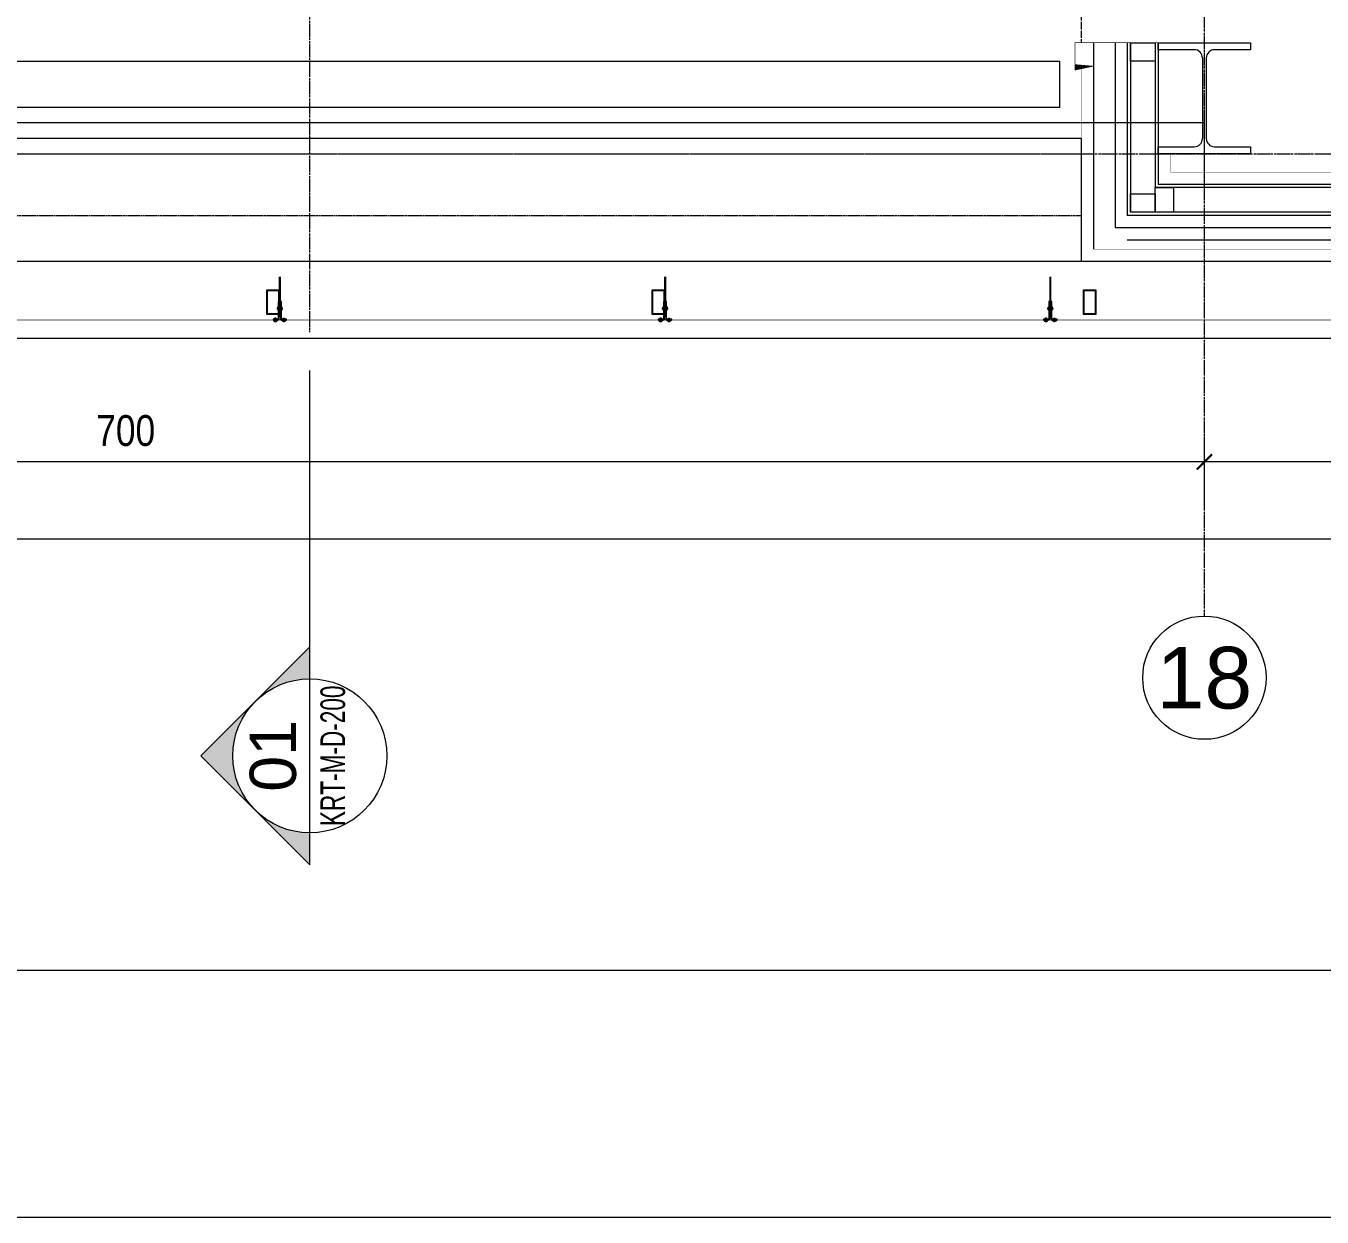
# Model space of a CAD drawing. Extents: x -1439 to 23780, y -1362 to 4476.
# Drawn here: x 21475.1 to 21895.7, y 0 to 386.5 of the extents above; entities that cross this region are included whole.
import ezdxf
from ezdxf.enums import TextEntityAlignment as Align
from ezdxf.xclip import XClip

# ---------------------------------------------------------------- set-up
doc = ezdxf.new("R2010")
doc.units = 0
doc.header["$MEASUREMENT"] = 0
doc.header["$XCLIPFRAME"] = 0
for name, pattern in [('Audi$0$DASHDOT2', [0.5, 0.25, -0.125, 0, -0.125]), ('Audi$0$DOT2', [0.125, 0, -0.125]), ('Audi$0$HIDDEN', [0.375, 0.25, -0.125])]:
    doc.linetypes.add(name, pattern=pattern)
doc.layers.get('0').update_dxf_attribs({"color": 9, "lineweight": 9})
doc.layers.get('Defpoints').update_dxf_attribs({"color": 9, "lineweight": 9})
for name, color, linetype, lineweight in [('Audi$0$06B', 8, 'Continuous', 9), ('Audi$0$06C', 8, 'Continuous', 9), ('Audi$0$06D', 8, 'Continuous', 9), ('Audi$0$10', 8, 'Continuous', 9), ('Audi$0$11', 8, 'Continuous', 9), ('Audi$0$20', 8, 'Audi$0$DOT2', 9), ('Audi$0$21', 8, 'Continuous', 9), ('Audi$0$24', 8, 'Audi$0$DASHDOT2', 9), ('Audi$0$25', 8, 'Continuous', 9), ('Audi$0$33', 8, 'Audi$0$BATTING', 9), ('Audi$0$35', 8, 'Continuous', 9)]:
    doc.layers.add(name, color=color, linetype=linetype, lineweight=lineweight)
doc.layers.add('Audi$0$40A', color=8, linetype='Continuous', lineweight=9, plot=False)
doc.styles.add('Audi$0$Arial', font='arial.ttf', dxfattribs={"height": 2.5})
doc.styles.add('Audi$0$MuuM_TEXT-STANDART', font='ARIALN.TTF')
doc.linetypes.add('Audi$0$BATTING', pattern='A,0.0001,-0.1,[134,ltypeshp.shx,S=0.1,R=0,X=-0.1,Y=0],-0.2,[134,ltypeshp.shx,S=0.1,R=180,X=0.1,Y=0],-0.1', length=0.4001000000000002)
doc.dimstyles.new('Audi$0$MuuM_DIM50', dxfattribs={"dimscale": 5, "dimtxt": 2, "dimasz": 1, "dimexe": 1, "dimexo": 1, "dimgap": 1, "dimtad": 1, "dimdec": 1, "dimrnd": 0.5, "dimdsep": 46, "dimtxsty": 'Audi$0$MuuM_TEXT-STANDART', "dimblk": 'Audi$0$_ArchTick', "dimcen": 0, "dimdle": 0.15, "dimclrd": 256, "dimclre": 256, "dimclrt": 256, "dimadec": 0, "dimazin": 0, "dimtfac": 5, "dimtdec": 1, "dimtix": 1, "dimtmove": 2, "dimatfit": 3, "dimldrblk": 'Audi$0$_Dot', "dimfxl": 3, "dimfxlon": 1, "dimtolj": 1, "dimlwd": -1, "dimlwe": -1, "dimarcsym": 0})

# ---------------------------------------------------------------- blocks, each defined once
blk = doc.blocks.new('Audi$0$0_aks')
at = {"linetype": 'Continuous'}
blk.add_circle((0, 0), 2, dxfattribs=at)
at = {"style": 'Audi$0$Arial'}
blk.add_attdef('AKS', text='', height=2, dxfattribs=at).set_placement((0, 0), align=Align.MIDDLE_CENTER)
blk = doc.blocks.new('Audi$0$_ArchTick')
at = {"color": 0, "linetype": 'ByBlock', "const_width": 0.15}
blk.add_lwpolyline([(-0.5, -0.5), (0.5, 0.5)], dxfattribs=at)
blk = doc.blocks.new('*D496')
at = {"layer": 'Audi$0$25', "transparency": 16777216}
for p, q in [((-3500, -2579.999999999998), (-3500, -2559.999999999998)), ((6e-16, -2579.999999999998), (1.8e-15, -2559.999999999998)), ((-3500.75, -2564.999999999998), (0.7500000000000016, -2564.999999999998))]:
    blk.add_line(p, q, dxfattribs=at)
at = {"layer": 'Defpoints', "color": 0, "transparency": 16777216}
for p in [(1.5e-15, -2564.999999999998), (-3500, -2589.999999999998), (0, -2589.999999999998)]:
    blk.add_point(p, dxfattribs=at)
at = {"layer": 'Audi$0$25', "transparency": 16777216, "xscale": 5, "yscale": 5, "zscale": 5, "rotation": 180}
blk.add_blockref('Audi$0$_ArchTick', (-3500, -2564.999999999998), dxfattribs=at)
at = {"layer": 'Audi$0$25', "transparency": 16777216, "xscale": 5, "yscale": 5, "zscale": 5}
blk.add_blockref('Audi$0$_ArchTick', (1.5e-15, -2564.999999999998), dxfattribs=at)
at = {"layer": 'Audi$0$25', "transparency": 16777216, "insert": (-1750, -2554.894270122781), "char_height": 10, "attachment_point": 5, "style": 'Audi$0$MuuM_TEXT-STANDART'}
blk.add_mtext('\\A1;3500', dxfattribs=at)
blk = doc.blocks.new('Audi$0$_Dot')
at = {"color": 0, "linetype": 'ByBlock', "lineweight": -2}
blk.add_line((-0.5, 0), (-1, 0), dxfattribs=at)
at = {"color": 0, "linetype": 'ByBlock', "const_width": 0.5}
blk.add_lwpolyline([(-0.25, 0, 1), (0.25, 0, 1)], format="xyb", close=True, dxfattribs=at)
blk = doc.blocks.new('*D497')
at = {"layer": 'Audi$0$25', "transparency": 16777216}
for p, q in [((-700, -2554.999999999997), (-700, -2534.999999999997)), ((2.1e-15, -2554.999999999997), (3.4e-15, -2534.999999999997)), ((0.7500000000000031, -2539.999999999997), (-700.75, -2539.999999999997))]:
    blk.add_line(p, q, dxfattribs=at)
at = {"layer": 'Defpoints', "color": 0, "transparency": 16777216}
for p in [(-700, -2539.999999999997), (-700, -2589.999999999998), (0, -2589.999999999998)]:
    blk.add_point(p, dxfattribs=at)
at = {"layer": 'Audi$0$25', "transparency": 16777216, "xscale": 5, "yscale": 5, "zscale": 5, "rotation": 180}
blk.add_blockref('Audi$0$_ArchTick', (-700, -2539.999999999997), dxfattribs=at)
at = {"layer": 'Audi$0$25', "transparency": 16777216, "xscale": 5, "yscale": 5, "zscale": 5}
blk.add_blockref('Audi$0$_ArchTick', (3.1e-15, -2539.999999999997), dxfattribs=at)
at = {"layer": 'Audi$0$25', "transparency": 16777216, "insert": (-350, -2529.89427012278), "char_height": 10, "attachment_point": 5, "style": 'Audi$0$MuuM_TEXT-STANDART'}
blk.add_mtext('\\A1;700', dxfattribs=at)
blk = doc.blocks.new('*D498')
at = {"layer": 'Audi$0$25', "transparency": 16777216}
for p, q in [((-1400, -2554.999999999997), (-1400, -2534.999999999997)), ((-700, -2554.999999999997), (-700, -2534.999999999997)), ((-699.2499999999997, -2539.999999999997), (-1400.75, -2539.999999999997))]:
    blk.add_line(p, q, dxfattribs=at)
at = {"layer": 'Defpoints', "color": 0, "transparency": 16777216}
for p in [(-1400, -2539.999999999997), (-1400, -2589.999999999998), (-700, -2589.999999999998)]:
    blk.add_point(p, dxfattribs=at)
at = {"layer": 'Audi$0$25', "transparency": 16777216, "xscale": 5, "yscale": 5, "zscale": 5, "rotation": 180}
blk.add_blockref('Audi$0$_ArchTick', (-1400, -2539.999999999997), dxfattribs=at)
at = {"layer": 'Audi$0$25', "transparency": 16777216, "xscale": 5, "yscale": 5, "zscale": 5}
blk.add_blockref('Audi$0$_ArchTick', (-700, -2539.999999999997), dxfattribs=at)
at = {"layer": 'Audi$0$25', "transparency": 16777216, "insert": (-1050, -2529.89427012278), "char_height": 10, "attachment_point": 5, "style": 'Audi$0$MuuM_TEXT-STANDART'}
blk.add_mtext('\\A1;700', dxfattribs=at)
blk = doc.blocks.new('Audi$0$0_buildingsection')
h = blk.add_hatch(color=256)
h.paths.add_polyline_path([(7.071067811864849, 0), (0, 7.071067811865759), (-7.071067811864849, 0)])
h.paths.add_polyline_path([(5, 0, 1), (-5, 0)], flags=16)
for points in [[(7.071067811864849, 0), (0, 7.071067811865303), (-7.071067811864849, 0), (25, 0)], [(7.071067811864849, 0), (0, 7.071067811865759), (-7.071067811864849, 0), (7.071067811864849, 0)]]:
    blk.add_lwpolyline(points)
blk.add_circle((0, 0), 5)
at = {"style": 'Audi$0$Arial'}
blk.add_attdef('KESITADI', text='', height=3, dxfattribs=at).set_placement((0, 0), align=Align.BOTTOM_CENTER)
blk.add_attdef('PAFTAADI', text='', height=2, dxfattribs=at).set_placement((0, -0.5), align=Align.TOP_CENTER)
blk = doc.blocks.new('Audi$0$p-profil_80x40x2')
for points in [[(-8, 4), (0, 4), (0, 0), (-8, 0)], [(-7.799999999999272, 3.799999999999952), (-0.2000000000007276, 3.799999999999952), (-0.2000000000007276, 0.2000000000000455), (-7.799999999999272, 0.2000000000000455)]]:
    blk.add_lwpolyline(points, close=True)
blk = doc.blocks.new('Audi$0$p- alum kaplama profil')
at = {"lineweight": 13}
blk.add_lwpolyline([(7.116288115706992, 12.59122897736233), (7.116288115706992, 26.49122897737107)], dxfattribs=at)
at = {"lineweight": 5}
blk.add_lwpolyline([(9.44128811570772, 15.15996212519531), (4.791288115709904, 15.15996212519531), (4.791288115709904, 17.15896212519146), (9.44128811570772, 17.15896212519146)], close=True, dxfattribs=at)
for points in [[(4.791288115709904, 15.15996212519531), (9.44128811570772, 17.15896212519146)], [(9.44128811570772, 15.15996212519531), (4.791288115709904, 17.15896212519146)]]:
    blk.add_lwpolyline(points, dxfattribs=at)
at = {"lineweight": 18}
blk.add_lwpolyline([(4.091285636725841, 6.157395140586232), (-1.408714363274157, 6.157395140586232), (-1.408714363274157, 6.457395140589143), (4.091285636725841, 6.457395140589143, 0.4142135623730951), (4.291285636730207, 6.657395140586232), (4.291288115709904, 14.6599621251953, -0.4142135623730951), (4.791288115709904, 15.15996212519531), (10.2912881157099, 15.15996212519531), (10.2912881157099, 14.85996212519239), (4.791288115709904, 14.85996212519239, 0.4142135623730951), (4.591288115705538, 14.6599621251953), (4.591285636725841, 6.657395140586232, -0.4142135623730951)], format="xyb", close=True, dxfattribs=at)
blk.add_lwpolyline([(-2.058714363268336, 5.556395140583844), (-2.058711884288639, -2.342037876038375), (-2.058710400644486, -15.6920548943599), (-1.65871040064303, -15.6920548943599), (-1.658711884287185, -2.342037876038375), (-1.658714363266879, 5.556395140583844), (-1.658593908886359, 5.561301908017413), (-1.658232835935448, 5.566196854617373), (-1.6576320142658, 5.57106818802822), (-1.656792891309121, 5.575904172785158), (-1.655717488584739, 5.580693158573922), (-1.65440839684288, 5.585423608308702), (-1.652868769785525, 5.590084125926294), (-1.651102316517608, 5.594663483823751), (-1.649113292579384, 5.59915064992492), (-1.646906489701905, 5.603534814266823), (-1.64448722426732, 5.607805415003893), (-1.641861324499584, 5.611952163888417), (-1.63903511641456, 5.615965071030584), (-1.63601540860236, 5.619834469003762), (-1.632809475801877, 5.623551036069328), (-1.629425041387548, 5.627105818703057), (-1.62587025875382, 5.630490253117387), (-1.622153691684616, 5.63369618591787), (-1.618284293715078, 5.636715893733706), (-1.614271386569271, 5.639542101815093), (-1.610124637688384, 5.642168001582831), (-1.605854036951313, 5.644587267021049), (-1.601469872609411, 5.646794069898533), (-1.596982706504602, 5.648783093833117), (-1.592403348607149, 5.650549547104673), (-1.58774283099319, 5.652089174158387), (-1.583012381258413, 5.65339826590025), (-1.578223395469649, 5.654473668624632), (-1.57338741071271, 5.655312791581309), (-1.568516077301864, 5.655913613254597), (-1.563621130701903, 5.656274686201866), (-1.558714363268336, 5.65639514058239), (3.941285636731664, 5.65639514058239), (3.941285636731664, 6.056395140591121), (-1.558714363268336, 6.056395140583844), (-1.583248200428895, 6.055792868688513), (-1.60772293343234, 6.053987503923053), (-1.632079600497488, 6.050983395563886), (-1.656259524274899, 6.046787780787781), (-1.680204453218719, 6.041410767180422), (-1.703856701892618, 6.034865308449298), (-1.727159289966039, 6.027167173173437), (-1.750056079449676, 6.01833490683748), (-1.772491909980999, 6.008389787142733), (-1.794412731679584, 5.997355772755327), (-1.815765735364948, 5.985259445586053), (-1.836499479776648, 5.972129946732818), (-1.856564015512956, 5.957998906325883), (-1.875911005349735, 5.942900367268523), (-1.89449384069212, 5.926870703258826), (-1.91226775386076, 5.909948531179907), (-1.929189925943319, 5.892174618011267), (-1.945219589949372, 5.873591782668881), (-1.960318129010373, 5.854244792832105), (-1.974449169417311, 5.834180257092157), (-1.987578668266904, 5.813446512684095), (-1.999674995439818, 5.792093508998732), (-2.010709009827223, 5.770172687296507), (-2.02065412952197, 5.747736856768823), (-2.029486395857929, 5.724840067281548), (-2.037184531133789, 5.701537479208128), (-2.043729989864913, 5.677885230534228), (-2.049107003468634, 5.653940301590409), (-2.05330261824838, 5.629760377813), (-2.056306726603907, 5.605403710751486), (-2.058112091369366, 5.580928977744406)], close=True)
blk.add_lwpolyline([(-1.658711884287185, -2.342037876038375), (-2.058711884288639, -2.342037876038375)])
for points in [[(-2.35871040064012, -10.84205606781324), (-2.358685758965291, -16.39196914934291), (-2.358685758968931, -16.39196914934291, -0.4142135623730951), (-2.508685092965604, -16.54196981534187), (-2.508685092961968, -16.54196981534187), (-4.058711732646768, -16.541976697481), (-4.058710400644487, -16.84197669747664), (-2.508683760959684, -16.84196981534478), (-2.508683760963322, -16.84196981533751, 0.4142135623730951), (-2.058685758969659, -16.39196781734063), (-2.058710400644486, -10.84205473581096)], [(-1.358710400647394, -10.84205606781324), (-1.65871040064303, -10.84205473581096), (-1.658735042317855, -16.39196781734063, 0.4142135623730951), (-1.208737040324194, -16.84196981533751), (-1.208737040327832, -16.84196981534478), (0.3412895993569691, -16.84197669747664), (0.3412909313592536, -16.541976697481), (-1.208735708325547, -16.54196981534187), (-1.208735708321909, -16.54196981534187, -0.4142135623730951), (-1.358735042318583, -16.39196914934291), (-1.358735042322221, -16.39196914934291)]]:
    blk.add_lwpolyline(points, format="xyb", close=True)
for points in [[(0.6712856367275889, 5.65639514058239, -10.00000000000055), (1.911285636725549, 5.65639514058239, -10.00000000000055)], [(0.6712856367275889, 5.65639514058239, -10.00000000000055), (0.6716985999200915, 5.636639372480202, -10.00000000000055), (0.6729367680281939, 5.616918118668761, -10.00000000000055), (0.6749979779169735, 5.597265833157508, -10.00000000000055), (0.677878628540384, 5.57771684945146, -10.00000000000055), (0.6815736872713388, 5.558305320590078, -10.00000000000055), (0.6860766986583258, 5.539065159455276, -10.00000000000055), (0.6913797957176941, 5.520029979559691, -10.00000000000055), (0.6974737136779368, 5.501233036300619, -10.00000000000055), (0.7043478061650604, 5.482707168861452, -10.00000000000055), (0.7119900637999308, 5.464484742833519, -10.00000000000055), (0.7203871351857744, 5.446597593696424, -10.00000000000055), (0.729524350231259, 5.429076971186078, -10.00000000000055), (0.7393857457618651, 5.411953484681362, -10.00000000000055), (0.7499540934450124, 5.395257049754945, -10.00000000000055), (0.7612109298543146, 5.379016835895528, -10.00000000000055), (0.7731365887420907, 5.363261215561577, -10.00000000000055), (0.7857102354000745, 5.348017714595698, -10.00000000000055), (0.7989099030428406, 5.333312964137801, -10.00000000000055), (0.8127125312139469, 5.319172654109933, -10.00000000000055), (0.8270940060365319, 5.305621488330871, -10.00000000000055), (0.842029202366575, 5.292683141355155, -10.00000000000055), (0.8574920276851115, 5.280380217101992, -10.00000000000055), (0.873455467678468, 5.268734209390459, -10.00000000000055), (0.8898916334301246, 5.257765464366457, -10.00000000000055), (0.90677181015144, 5.247493144966938, -10.00000000000055), (0.924066507345742, 5.237935197443222, -10.00000000000055), (0.9417455103293833, 5.229108319987062, -10.00000000000055), (0.9597779330115372, 5.221027933597721, -10.00000000000055), (0.9781322718672528, 5.213708155102721, -10.00000000000055), (0.9967764609582443, 5.20716177252143, -10.00000000000055), (1.015677927983231, 5.201400222691519, -10.00000000000055), (1.034803651139554, 5.196433571325541, -10.00000000000055)], [(0.961285636728462, 5.65639514058239, -10.00000000000055), (0.9657017274194004, 5.656503549527768, -10.00000000000055), (0.9701071793579104, 5.656828515186134, -10.00000000000055), (0.9744913794284003, 5.657369254686272, -10.00000000000055), (0.9788437657089158, 5.658124465348008, -10.00000000000055), (0.9831538529188036, 5.659092327796313, -10.00000000000055), (0.9874112576808328, 5.660270510370535, -10.00000000000055), (0.9916057235323024, 5.66165617471961, -10.00000000000055), (0.9957271456414672, 5.663245982656008, -10.00000000000055), (0.9997655951347041, 5.665036104202953, -10.00000000000055), (1.003711343041685, 5.667022226798508, -10.00000000000055), (1.007554883705779, 5.669199565685627, -10.00000000000055), (1.011286957699667, 5.671562875473683, -10.00000000000055), (1.014898574129802, 5.674106462747657, -10.00000000000055), (1.018381032304205, 5.676824199783366, -10.00000000000055), (1.021725942661758, 5.679709539303074, -10.00000000000055), (1.024925247035753, 5.682755530278883, -10.00000000000055), (1.027971238011559, 5.685954834645599, -10.00000000000055), (1.030856577531267, 5.689299745010428, -10.00000000000055), (1.033574314559699, 5.692782203184833, -10.00000000000055), (1.036117901833677, 5.696393819618606, -10.00000000000055), (1.038481211629004, 5.700125893605218, -10.00000000000055), (1.040658550519764, 5.70396943427295, -10.00000000000055), (1.042644673108042, 5.707915182179931, -10.00000000000055), (1.044434794654989, 5.711953631673168, -10.00000000000055), (1.046024602595025, 5.716075053785971, -10.00000000000055), (1.047410266944098, 5.720269519630161, -10.00000000000055), (1.048588449514679, 5.724526924392192, -10.00000000000055), (1.049556311966624, 5.728837011605719, -10.00000000000055), (1.050311522624724, 5.733189397882597, -10.00000000000055), (1.050852262128501, 5.737573597956724, -10.00000000000055), (1.051177227786864, 5.741979049895235, -10.00000000000055), (1.051285636728607, 5.746395140586173, -10.00000000000055)], [(1.606285636728898, 6.866395140581516, -10.00000000000055), (0.9762856367278798, 6.956395140585298, -10.00000000000055)], [(1.334586901725741, 5.854744508082148, -10.00000000000055), (0.9762856367278798, 5.876395140583553, -10.00000000000055)], [(1.562926084069658, 7.052589362398066, -10.00000000000055), (1.020381943574647, 7.13009566817891, -10.00000000000055)], [(1.034803651139554, 5.196433571325541, -10.00000000000055), (1.040012745183958, 5.195209710616834, -10.00000000000055), (1.045227678500849, 5.194010975332276, -10.00000000000055), (1.05044832990552, 5.192837393324223, -10.00000000000055), (1.055674578075012, 5.191688991877527, -10.00000000000055), (1.060906301555404, 5.190565797680391, -10.00000000000055), (1.066143378769083, 5.189467836817128, -10.00000000000055), (1.071385688014742, 5.188395134811798, -10.00000000000055), (1.076633107467386, 5.187347716599106, -10.00000000000055), (1.081885515178326, 5.186325606517129, -10.00000000000055), (1.087142789093377, 5.185328828321869, -10.00000000000055), (1.092404807038291, 5.184357405165426, -10.00000000000055), (1.097671446729689, 5.183411359625097, -10.00000000000055), (1.102942585782329, 5.182490713696096, -10.00000000000055), (1.108218101690906, 5.181595488769744, -10.00000000000055), (1.113497871866456, 5.180725705640725, -10.00000000000055), (1.1187817736145, 5.179881384528925, -10.00000000000055), (1.124069684138703, 5.179062545064878, -10.00000000000055), (1.129361480559053, 5.178269206253387, -10.00000000000055), (1.134657039893681, 5.177501386553558, -10.00000000000055), (1.139956239091588, 5.176759103791481, -10.00000000000055), (1.145258954996279, 5.176042375233008, -10.00000000000055), (1.150565064382135, 5.175351217518254, -10.00000000000055), (1.155874443943502, 5.174685646719809, -10.00000000000055), (1.161186970294691, 5.174045678306356, -10.00000000000055), (1.166502519977257, 5.173431327135403, -10.00000000000055), (1.171820969470899, 5.172842607504207, -10.00000000000055), (1.177142195175292, 5.172279533069738, -10.00000000000055), (1.182466073431895, 5.171742116943278, -10.00000000000055), (1.187792480520329, 5.171230371595811, -10.00000000000055), (1.193121292669274, 5.170744308923531, -10.00000000000055), (1.198452386034659, 5.170283940225997, -10.00000000000055), (1.203785636728752, 5.169849276191594, -10.00000000000055)], [(1.051285636728607, 6.913093875582489, -10.00000000000055), (1.291285636730207, 7.556395140591121, -10.00000000000055)], [(1.051285636728607, 5.833093875580741, -10.00000000000055), (1.051285636728607, 6.013093875581035, -10.00000000000055)], [(1.051285636728607, 5.746395140586173, -10.00000000000055), (1.051285636728607, 5.833093875580741, -10.00000000000055)], [(1.203785636728752, 5.169849276191594, -10.00000000000055), (1.203785636728752, 5.203895140590248, -10.00000000000055)], [(1.378785636728024, 5.203895140590248, -10.00000000000055), (1.203785636728752, 5.203895140590248, -10.00000000000055)], [(1.291260536728259, 6.157395140586232, -10.00000000000055), (1.291260536728259, 6.257395140584777, -10.00000000000055)], [(1.291285636730207, 4.927395140590306, -10.00000000000055), (1.291285636730207, 7.795395140585242, -10.00000000000055)], [(1.53128563672817, 6.823093875585982, -10.00000000000055), (1.291285636730207, 7.556395140591121, -10.00000000000055)], [(1.378785636728024, 5.169849276191594, -10.00000000000055), (1.378785636728024, 5.203895140590248, -10.00000000000055)], [(1.378785636728024, 5.169849276191594, -10.00000000000055), (1.384118887425755, 5.170283940225997, -10.00000000000055), (1.389449980787502, 5.170744308923531, -10.00000000000055), (1.394778792932811, 5.171230371595811, -10.00000000000055), (1.400105200024879, 5.171742116943278, -10.00000000000055), (1.405429078285123, 5.172279533069738, -10.00000000000055), (1.410750303985878, 5.172842607504207, -10.00000000000055), (1.416068753479519, 5.173431327135403, -10.00000000000055), (1.421384303162083, 5.174045678306356, -10.00000000000055), (1.426696829513273, 5.174685646719809, -10.00000000000055), (1.432006209074643, 5.175351217518254, -10.00000000000055), (1.437312318460499, 5.176042375233008, -10.00000000000055), (1.442615034365189, 5.176759103791481, -10.00000000000055), (1.447914233559456, 5.177501386553558, -10.00000000000055), (1.453209792897721, 5.178269206253387, -10.00000000000055), (1.458501589318073, 5.179062545064878, -10.00000000000055), (1.463789499842278, 5.179881384528925, -10.00000000000055), (1.469073401586683, 5.180725705640725, -10.00000000000055), (1.474353171765869, 5.181595488769744, -10.00000000000055), (1.479628687678084, 5.182490713696096, -10.00000000000055), (1.484899826723449, 5.183411359625097, -10.00000000000055), (1.490166466418485, 5.184357405165426, -10.00000000000055), (1.495428484359763, 5.185328828321869, -10.00000000000055), (1.50068575827845, 5.186325606517129, -10.00000000000055), (1.505938165989389, 5.187347716599106, -10.00000000000055), (1.511185585442034, 5.188395134811798, -10.00000000000055), (1.516427894687694, 5.189467836817128, -10.00000000000055), (1.521664971901373, 5.190565797673116, -10.00000000000055), (1.526896695381764, 5.191688991877527, -10.00000000000055), (1.532122943547619, 5.192837393324223, -10.00000000000055), (1.537343594955926, 5.194010975332276, -10.00000000000055), (1.542558528272819, 5.195209710616834, -10.00000000000055), (1.547767622317223, 5.196433571325541, -10.00000000000055)], [(1.53128563672817, 5.746395140586173, -10.00000000000055), (1.53128563672817, 5.923093875584527, -10.00000000000055)], [(1.53128563672817, 5.746395140586173, -10.00000000000055), (1.53139404566991, 5.741979049895235, -10.00000000000055), (1.531719011328275, 5.737573597956724, -10.00000000000055), (1.532259750832054, 5.733189397882597, -10.00000000000055), (1.53301496149379, 5.728837011605719, -10.00000000000055), (1.533982823942094, 5.724526924392192, -10.00000000000055), (1.535161006512678, 5.720269519630161, -10.00000000000055), (1.536546670861753, 5.716075053785971, -10.00000000000055), (1.538136478801789, 5.711953631673168, -10.00000000000055), (1.539926600348735, 5.707915182172653, -10.00000000000055), (1.541912722937013, 5.70396943427295, -10.00000000000055), (1.544090061827773, 5.700125893605218, -10.00000000000055), (1.546453371619463, 5.69639381961133, -10.00000000000055), (1.54899695889344, 5.692782203177559, -10.00000000000055), (1.551714695925511, 5.689299745010428, -10.00000000000055), (1.554600035445218, 5.685954834645599, -10.00000000000055), (1.557646026421024, 5.682755530278883, -10.00000000000055), (1.560845330791379, 5.679709539303074, -10.00000000000055), (1.564190241152573, 5.676824199783366, -10.00000000000055), (1.567672699323338, 5.674106462747657, -10.00000000000055), (1.57128431575711, 5.671562875473683, -10.00000000000055), (1.575016389750999, 5.669199565685627, -10.00000000000055), (1.578859930411454, 5.667022226798508, -10.00000000000055), (1.582805678318436, 5.665036104202953, -10.00000000000055), (1.58684412781531, 5.663245982656008, -10.00000000000055), (1.590965549924475, 5.66165617471961, -10.00000000000055), (1.595160015775945, 5.660270510370535, -10.00000000000055), (1.599417420537974, 5.659092327796313, -10.00000000000055), (1.603727507744224, 5.658124465348008, -10.00000000000055), (1.608079894028378, 5.657369254686272, -10.00000000000055), (1.612464094098868, 5.656828515186134, -10.00000000000055), (1.616869546041016, 5.656503549527768, -10.00000000000055), (1.621285636728315, 5.65639514058239, -10.00000000000055)], [(1.547767622317223, 5.196433571325541, -10.00000000000055), (1.566893345473545, 5.201400222691519, -10.00000000000055), (1.585794812494896, 5.20716177252143, -10.00000000000055), (1.604439001593163, 5.213708155102721, -10.00000000000055), (1.622793340445241, 5.221027933597721, -10.00000000000055), (1.640825763127393, 5.229108319987062, -10.00000000000055), (1.658504766111034, 5.237935197443222, -10.00000000000055), (1.675799463305338, 5.247493144966938, -10.00000000000055), (1.692679640026653, 5.257765464366457, -10.00000000000055), (1.70911580577831, 5.268734209390459, -10.00000000000055), (1.725079245771667, 5.280380217101992, -10.00000000000055), (1.740542071090203, 5.292683141355155, -10.00000000000055), (1.755477267423882, 5.305621488330871, -10.00000000000055), (1.76985874224283, 5.319172654109933, -10.00000000000055), (1.7836613704103, 5.333312964137801, -10.00000000000055), (1.796861038056704, 5.348017714595698, -10.00000000000055), (1.809434684714688, 5.363261215561577, -10.00000000000055), (1.821360343602464, 5.379016835895528, -10.00000000000055), (1.832617180011764, 5.395257049754945, -10.00000000000055), (1.843185527691274, 5.411953484681362, -10.00000000000055), (1.85304692322552, 5.429076971186078, -10.00000000000055), (1.862184138267366, 5.446597593696424, -10.00000000000055), (1.870581209656845, 5.464484742833519, -10.00000000000055), (1.878223467291718, 5.482707168861452, -10.00000000000055), (1.88509755977884, 5.501233036300619, -10.00000000000055), (1.891191477739084, 5.520029979559691, -10.00000000000055), (1.896494574798452, 5.539065159455276, -10.00000000000055), (1.9009975861818, 5.558305320590078, -10.00000000000055), (1.904692644912754, 5.57771684945146, -10.00000000000055), (1.907573295539805, 5.597265833157508, -10.00000000000055), (1.909634505424945, 5.616918118668761, -10.00000000000055), (1.910872673536687, 5.636639372480202, -10.00000000000055), (1.911285636725549, 5.65639514058239, -10.00000000000055)], [(-2.358710400643758, -12.5170547056623, 0), (-2.396498232599695, -12.53468806490855, 0), (-2.432895800291587, -12.555036840502, 0), (-2.4677083046663, -12.57799212620011, 0), (-2.500749429887944, -12.60343106576329, 0), (-2.531842340507864, -12.63121751050494, 0), (-2.560820627892096, -12.66120274791319, 0), (-2.587529200816788, -12.69322629760427, 0), (-2.611825115534884, -12.72711677016195, 0), (-2.633578340788516, -12.76269278446125, 0), (-2.652672453750708, -12.79976393837569, 0), (-2.669005263105646, -12.83813182781887, 0), (-2.682489355986035, -12.8775911086268, 0), (-2.693052565795369, -12.91793059548945, 0), (-2.70063835843757, -12.95893439229258, 0), (-2.705206134905893, -13.00038304751797, 0), (-2.706731448550272, -13.04205472879403, 0), (-2.705206135924527, -13.08372641011374, 0), (-2.700638360471201, -13.12517506545555, 0), (-2.693052568825805, -13.16617886244057, 0), (-2.682489360006, -13.20651834956516, 0), (-2.669005268089676, -13.24597763070051, 0), (-2.652672459673338, -13.28434552055114, 0), (-2.633578347613365, -13.32141667492396, 0), (-2.611825123229207, -13.35699268975441, 0), (-2.587529209340573, -13.39088316290872, 0), (-2.560820637198048, -13.42290671324736, 0), (-2.531842350548686, -13.45289195136138, 0), (-2.500749440605431, -13.48067839685973, 0), (-2.467708316005881, -13.50611733723781, 0), (-2.432895812195055, -13.52907262378721, 0), (-2.396498244994289, -13.54942140026833, 0), (-2.358710413471271, -13.56705476043862, 0)], [(-2.358710468553906, -13.04205473576439, 0), (-2.358710468553906, -12.51705473576294, 0)], [(-1.358710400643758, -13.04205473576439, 0), (-1.358710400643758, -12.36705473576148, 0)], [(-1.358710356475057, -13.71705469588778, 0), (-1.324271272271289, -13.68429009661486, 0), (-1.29159132717541, -13.64977067202562, 0), (-1.260759814915218, -13.61359074198117, 0), (-1.231860978634357, -13.57584916347696, 0), (-1.204973780670115, -13.53664906053018, 0), (-1.180171686828543, -13.49609754233825, 0), (-1.157522465629879, -13.4543054107271, 0), (-1.13708800315362, -13.41138685728947, 0), (-1.11892413393434, -13.36745915143547, 0), (-1.103080488399426, -13.32264231998124, 0), (-1.089600357270682, -13.2770588191197, 0), (-1.078520573268177, -13.23083319989382, 0), (-1.069871410472841, -13.18409176786372, 0), (-1.063676501606094, -13.1369622379425, 0), (-1.05995277346301, -13.08957338550681, 0), (-1.058710400644484, -13.04205469449516, 0), (-1.059952777777652, -12.99453600359266, 0), (-1.06367651022083, -12.94714715149894, 0), (-1.069871423362199, -12.90001762214524, 0), (-1.07852059039942, -12.85327619089366, 0), (-1.089600378600152, -12.80705057267187, 0), (-1.103080513865279, -12.76146707303996, 0), (-1.118924163467454, -12.7166502430191, 0), (-1.137088036673956, -12.67272253881674, 0), (-1.157522503046491, -12.62980398723448, 0), (-1.180171728035928, -12.58801185766788, 0), (-1.204973825562774, -12.54746034173877, 0), (-1.231861027081322, -12.50826024122216, 0), (-1.260759866789155, -12.47051866534457, 0), (-1.291591382330807, -12.43433873810136, 0), (-1.324271330562623, -12.39981931647344, 0), (-1.35871041773862, -12.36705472033645, 0)], [(-2.845505414603393, -16.54205459020886, 0), (-2.857579834799252, -16.50745929440745, 0), (-2.872369487060493, -16.47393479141465, 0), (-2.889780529712878, -16.44169379719824, 0), (-2.909702488144828, -16.41094088372483, 0), (-2.932008955755009, -16.38187118097994, 0), (-2.956558396017497, -16.35466913881828, 0), (-2.983195040542341, -16.32950735662598, 0), (-3.011749877452528, -16.30654548815073, 0), (-3.042041723754663, -16.28592922849202, 0), (-3.07387837499118, -16.26778938966163, 0), (-3.107057824767252, -16.25224107054964, 0), (-3.141369546519853, -16.23938292662205, 0), (-3.176595829314463, -16.22929654395557, 0), (-3.212513159243826, -16.22204592154593, 0), (-3.248893637653964, -16.21767706523678, 0), (-3.285506427160726, -16.21621769580815, 0), (-3.32211921635826, -16.21767707309482, 0), (-3.358499693829798, -16.22204593721107, 0), (-3.394417022205743, -16.22929656733322, 0), (-3.429643302832118, -16.2393829575667, 0), (-3.463955021823494, -16.25224110885756, 0), (-3.497134468263537, -16.26778943509271, 0), (-3.528971115603782, -16.2859292807625, 0), (-3.559262957485772, -16.30654554691864, 0), (-3.587817789462858, -16.32950742152752, 0), (-3.614454428588942, -16.35466920943872, 0), (-3.639003863008837, -16.38187125686818, 0), (-3.661310324379883, -16.41094096440065, 0), (-3.681232276208902, -16.44169388215232, 0), (-3.69864331194185, -16.47393488010857, 0), (-3.713432956999893, -16.50745938628097, 0), (-3.725507369774276, -16.54205468467262, 0)], [(-3.285506377786076, -16.54205473580805, 0), (-3.725507297789588, -16.54205473580805, 0)], [(-3.285506377786076, -16.54205473580805, 0), (-3.54550545778693, -16.54205473580805, 0)], [(-3.54550545778693, -16.54205473580805, 0), (-3.285506377786076, -16.54205473580805, 0)], [(-3.54550545778693, -17.04205472372996, 0), (-3.54550545778693, -16.54205473580805, 0)], [(-3.285506377786076, -17.54205472372996, 0), (-3.285506377786076, -16.04205473580805, 0)], [(-3.285506377786076, -16.54205473580805, 0), (-2.845505457789839, -16.54205473580805, 0)], [(-3.285506377786076, -16.54205473580805, 0), (-3.025507297785225, -16.54205473580805, 0)], [(-3.025507297785225, -16.54205473580805, 0), (-3.285506377786076, -16.54205473580805, 0)], [(-3.025507297785225, -17.04205472372996, 0), (-3.025507297785225, -16.54205473580805, 0)], [(-2.858710468553908, -13.04205473576439, 0), (-0.8587104006437583, -13.04205473576439, 0)], [(-2.358710468553906, -13.04205473576439, 0), (-2.358710468553906, -12.72705381576088, 0)], [(-2.358710468553906, -12.72705381576088, 0), (-2.358710468553906, -13.04205473576439, 0)], [(-1.358710400643758, -12.72705381576088, 0), (-2.358710468553906, -12.72705381576088, 0)], [(-2.358710468553906, -13.04205473576439, 0), (-2.358710468553906, -13.35705565576063, 0)], [(-2.358710468553906, -13.04205473576439, 0), (-2.358710468553906, -13.56705473575857, 0)], [(-2.358710468553906, -13.35705565576063, 0), (-2.358710468553906, -13.04205473576439, 0)], [(-1.358710400643758, -13.35705565576063, 0), (-2.358710468553906, -13.35705565576063, 0)], [(-1.358710400643758, -13.04205473576439, 0), (-1.358710400643758, -13.71705473576003, 0)], [(-0.9958877656827096, -16.54205459020886, 0), (-0.9838133454832132, -16.50745929440745, 0), (-0.9690236932256084, -16.47393479141465, 0), (-0.9516126505732244, -16.44169379719824, 0), (-0.9316906921412736, -16.41094088372483, 0), (-0.9093842245310952, -16.38187118097994, 0), (-0.8848347842686051, -16.35466913881828, 0), (-0.8581981397401248, -16.32950735662598, 0), (-0.8296433028335741, -16.30654548815073, 0), (-0.7993514565278022, -16.28592922849202, 0), (-0.7675148052949226, -16.26778938966163, 0), (-0.7343353555188517, -16.25224107054964, 0), (-0.70002363376625, -16.23938292662205, 0), (-0.6647973509716394, -16.22929654395557, 0), (-0.6288800210422778, -16.22204592154593, 0), (-0.5924995426321403, -16.21767706523678, 0), (-0.5558867531217402, -16.21621769580815, 0), (-0.5192739639278443, -16.21767707309482, 0), (-0.4828934864526673, -16.22204593721107, 0), (-0.4469761580803607, -16.22929656733322, 0), (-0.4117498774503475, -16.2393829575667, 0), (-0.3774381584589719, -16.25224110885756, 0), (-0.3442587120189273, -16.26778943509271, 0), (-0.3124220646786853, -16.2859292807625, 0), (-0.2821302228003333, -16.30654554691864, 0), (-0.2535753908196057, -16.32950742152752, 0), (-0.2269387516971619, -16.35466920943872, 0), (-0.2023893172772659, -16.38187125686818, 0), (-0.1800828559062211, -16.41094096440065, 0), (-0.1601609040772018, -16.44169388215232, 0), (-0.1427498683442536, -16.47393488010857, 0), (-0.1279602232825709, -16.50745938628097, 0), (-0.115885810511827, -16.54205468467262, 0)], [(-0.5558868025000268, -16.54205473580805, 0), (-0.9958877224962635, -16.54205473580805, 0)], [(-0.5558868025000268, -16.54205473580805, 0), (-0.8158858824972413, -16.54205473580805, 0)], [(-0.8158858824972413, -16.54205473580805, 0), (-0.5558868025000268, -16.54205473580805, 0)], [(-0.8158858824972413, -17.04205472372996, 0), (-0.8158858824972413, -16.54205473580805, 0)], [(-0.5558868025000268, -17.54205472372996, 0), (-0.5558868025000268, -16.04205473580805, 0)], [(-0.5558868025000268, -16.54205473580805, 0), (-0.2958877224991738, -16.54205473580805, 0)], [(-0.5558868025000268, -16.54205473580805, 0), (-0.1158858824965137, -16.54205473580805, 0)], [(-0.2958877224991738, -16.54205473580805, 0), (-0.5558868025000268, -16.54205473580805, 0)], [(-0.2958877224991738, -17.04205472372996, 0), (-0.2958877224991738, -16.54205473580805, 0)], [(-3.83650732728347, -17.04205491936591, 0), (-3.810064716937631, -17.07069461185165, 0), (-3.782135438719706, -17.09788650486007, 0), (-3.752798647907183, -17.12355353296152, 0), (-3.722137488857696, -17.14762295241235, 0), (-3.690238859351666, -17.17002654727548, 0), (-3.657193164337513, -17.19070082280086, 0), (-3.623094059701542, -17.20958718533802, 0), (-3.588038186822813, -17.22663210844621, 0), (-3.552124898687906, -17.24178728454717, 0), (-3.515455978322278, -17.25500976185867, 0), (-3.478135350302181, -17.26626206612855, 0), (-3.440268786242086, -17.27551230684912, 0), (-3.401963604996126, -17.28273426758824, 0), (-3.363328368533982, -17.28790748036408, 0), (-3.324472574229728, -17.29101728361274, 0), (-3.285506344560415, -17.29205486372666, 0), (-3.246540114985691, -17.29101728007663, 0), (-3.207684320965198, -17.2879074733064, 0), (-3.169049084968719, -17.28273425701627, 0), (-3.130743904384871, -17.27551229279925, 0), (-3.092877341161511, -17.26626204865169, 0), (-3.055556714163683, -17.25500974099122, 0), (-3.018887794994951, -17.24178726035461, 0), (-2.982974508238839, -17.22663208098675, 0), (-2.947918636902612, -17.20958715470624, 0), (-2.913819533980131, -17.19070078906952, 0), (-2.880773840846812, -17.17002651054645, 0), (-2.848875213374411, -17.14762291278748, 0), (-2.818214056507712, -17.12355349055724, 0), (-2.788877268027135, -17.09788645978551, 0), (-2.760947992275759, -17.07069456423778, 0), (-2.734505384531075, -17.04205486935825, 0)], [(-3.285506377786076, -17.04205472372996, 0), (-3.836507357787922, -17.04205472372996, 0)], [(-3.285506377786076, -17.04205472372996, 0), (-2.73450539778787, -17.04205472372996, 0)], [(-0.5558868025000268, -17.04205472372996, 0), (-1.106887782498231, -17.04205472372996, 0)], [(-0.0048858530026337, -17.04205491936591, 0), (-0.0313284633484727, -17.07069461185165, 0), (-0.0592577415663982, -17.09788650486007, 0), (-0.0885945323789201, -17.12355353296152, 0), (-0.1192556914284069, -17.14762295241235, 0), (-0.1511543209344381, -17.17002654727548, 0), (-0.1842000159449526, -17.19070082280086, 0), (-0.218299120580923, -17.20958718533802, 0), (-0.2533549934632902, -17.22663210844621, 0), (-0.289268281598197, -17.24178728454717, 0), (-0.3259372019638249, -17.25500976185867, 0), (-0.3632578299839224, -17.26626206612855, 0), (-0.4011243940440182, -17.27551230684912, 0), (-0.4394295752899779, -17.28273426758824, 0), (-0.4780648117521197, -17.28790748036408, 0), (-0.5169206060563738, -17.29101728361274, 0), (-0.555886835722049, -17.29205486372666, 0), (-0.5948530653004127, -17.29101728007663, 0), (-0.6337088593172667, -17.2879074733064, 0), (-0.6723440953137471, -17.28273425701627, 0), (-0.7106492759012327, -17.27551229279925, 0), (-0.7485158391245932, -17.26626204865169, 0), (-0.7858364661224188, -17.25500974099122, 0), (-0.8225053852875133, -17.24178726035461, 0), (-0.8584186720472644, -17.22663208098675, 0), (-0.8934745433798525, -17.20958715470624, 0), (-0.9275736463059728, -17.19070078906952, 0), (-0.9606193394392905, -17.17002651054645, 0), (-0.9925179669116913, -17.14762291278748, 0), (-1.02317912377839, -17.12355349055724, 0), (-1.052515912258968, -17.09788645978551, 0), (-1.080445188006704, -17.07069456423778, 0), (-1.106887795755028, -17.04205486935825, 0)], [(-0.5558868025000268, -17.04205472372996, 0), (-0.0048858224981814, -17.04205472372996, 0)]]:
    blk.add_polyline3d(points)
blk = doc.blocks.new('Audi$0$prf-36')
for p, q in [((-15, 18), (15, 18)), ((-15, 15.75), (-15, 18)), ((15, 18), (15, 15.75)), ((-3.324999999997087, 15.75), (-15, 15.75)), ((-0.625, 13.05000000001746), (-0.625, -13.04999999998836)), ((0.625, 13.05000000001746), (0.625, -13.04999999998836)), ((15, 15.75), (3.325000000004366, 15.75)), ((-15, -15.75), (-3.324999999997087, -15.75)), ((-15, -18), (-15, -15.75)), ((3.325000000004366, -15.75), (15, -15.75)), ((15, -15.75), (15, -18)), ((15, -18), (-15, -18))]:
    blk.add_line(p, q)
for centre, start, end in [((-3.324999999997087, 13.05000000001746), 0, 90), ((3.325000000004366, 13.05000000001746), 90, 180), ((-3.324999999997087, -13.04999999998836), 270, 0), ((3.325000000004366, -13.04999999998836), 180, 270)]:
    blk.add_arc(centre, 2.7, start, end)
blk = doc.blocks.new('Audi$0$P-AKS_AUDI')
at = {"layer": 'Audi$0$21', "linetype": 'Audi$0$DASHDOT2'}
blk.add_lwpolyline([(-990.2654199407152, -2497.902023941626), (-990.2654199407152, -246.2482503176961)], dxfattribs=at)
at = {"layer": 'Audi$0$24'}
for points in [[(-700, -2589.999999999998), (-700, 1250.000000000003)], [(-3840, -2440), (360, -2440)]]:
    blk.add_lwpolyline(points, dxfattribs=at)
at = {"layer": 'Audi$0$21'}
ref = blk.add_blockref('Audi$0$0_buildingsection', (-990.2654199407152, -2635.355339059322), dxfattribs=dict(at, xscale=5, yscale=5, zscale=5, rotation=90))
ref.add_attrib('KESITADI', '01', dxfattribs={"layer": '0', "height": 15, "rotation": 90, "style": 'Audi$0$Arial'}).set_placement((-990.2654199407152, -2635.355339059322), align=Align.BOTTOM_CENTER)
ref.add_attrib('PAFTAADI', 'KRT-M-D-200', dxfattribs={"layer": '0', "height": 8, "rotation": 90, "style": 'Audi$0$MuuM_TEXT-STANDART', "width": 0.8}).set_placement((-976.4197930972258, -2635.355339059322), align=Align.BOTTOM_CENTER)
at = {"layer": 'Audi$0$24', "xscale": 10, "yscale": 10, "zscale": 10}
blk.add_blockref('Audi$0$0_aks', (-700, -2609.999999999998), dxfattribs=at).add_auto_attribs({'AKS': '18'})
at = {"layer": 'Audi$0$25'}
for base, p1, p2, picture, middle in [((-1400, -2539.999999999997), (-700, -2589.999999999998), (-1400, -2589.999999999998), '*D498', (-1050, -2529.89427012278)), ((-700, -2539.999999999997), (0, -2589.999999999998), (-700, -2589.999999999998), '*D497', (-350, -2529.89427012278)), ((1.5e-15, -2564.999999999998), (-3500, -2589.999999999998), (0, -2589.999999999998), '*D496', (-1750, -2554.894270122781))]:
    dim = blk.add_linear_dim(base=base, p1=p1, p2=p2, dimstyle='Audi$0$MuuM_DIM50', dxfattribs=at)
    dim.commit()
    dim.dimension.update_dxf_attribs({"geometry": picture, "text_midpoint": middle})
blk = doc.blocks.new('Audi$0$ÇATI KATI PLANI')
at = {"layer": 'Audi$0$06B'}
blk.add_lwpolyline([(21810.49847650003, 359.9999956510655), (20502.47754126703, 359.9999956510655), (20502.47754126703, 374.9999956510947), (21810.49847650003, 374.9999956510947)], close=True, dxfattribs=at)
at = {"layer": 'Audi$0$06C'}
blk.add_lwpolyline([(22657.49102962398, 284.999995651091), (18957.49999999899, 284.9999956510947), (18957.49999999899, 2865.000000004661), (22657.49999999899, 2864.999995603517)], close=True, dxfattribs=at)
blk.add_lwpolyline([(20497.5023841879, 349.9999956510947), (21817.49847650064, 349.9999956510947), (21817.49923824828, 309.9999956510947), (20497.50314593553, 309.9999956510947)], dxfattribs=at)
at = {"layer": 'Audi$0$06D'}
for points in [[(21744.99999999956, 2839.999995668623), (22632.4999999999, 2839.999995651087), (22632.50000000017, 309.9999956510947), (21817.49847650064, 309.9999956510947)], [(21821.49847650064, 380.9978074426472), (21821.49847650064, 313.9999956510947)]]:
    blk.add_lwpolyline(points, dxfattribs=at)
at = {"layer": 'Audi$0$10'}
for points, const_width in [([(20467.50000466213, 290.9999956510947), (18963.50000000123, 290.9999956510947), (18963.50000000015, 2858.999991345129), (22651.49999999898, 2858.999991345125), (22651.49999999947, 290.9999956510947), (21824.70000000412, 290.9999956510947)], 0.2), ([(21821.49847650064, 313.9999956510947), (22628.5000460192, 313.9999956510947), (22628.50004601896, 2835.999995651088), (21738.18776576734, 2835.999995651088)], 0.1), ([(21842.49842797756, 375.0503978774105), (21842.49842797756, 380.9978074426472), (21815.49847650003, 380.9978074426398), (21815.49847650004, 373.3782075025047), (21821.49847650016, 373.3782075024828), (21821.49847650016, 368.3782075025047)], 0.2), ([(21817.49847650064, 373.3782075024974), (21817.49847650064, 309.9999956510947)], 0.1), ([(21824.70000000412, 290.9999956510947), (20555.29999999574, 290.9999956510947)], 0.2)]:
    blk.add_lwpolyline(points, dxfattribs=dict(at, const_width=const_width))
blk.add_lwpolyline([(21817.50080913083, 1014.000033034022, 0.1, 0.1, 0), (22603.49998925951, 1013.999280278564, 0.1, 0.1, 0), (22603.49998925951, 338.999995651091, 0.1, 0.1, 0), (21846.49938878133, 338.999995651091, 0.1, 0.1, 0), (21846.49847179108, 345.0006112777883, 0, 0, 0)], format="xyseb", dxfattribs=at)
for points in [[(21833.49842797766, 380.9978074426472), (21841.49842797765, 380.9978074426472), (21841.49842797765, 374.9978074426472), (21833.49842797766, 374.9978074426472)], [(21847.49842797765, 333.9978074064275), (21847.49842797765, 325.9978074064274), (21841.49842797765, 325.9978074064274), (21841.49842797765, 333.9978074064275)], [(21833.49842797766, 331.9978074064275), (21841.49842797765, 331.9978074064275), (21841.49842797765, 325.9978074064274), (21833.49842797766, 325.9978074064274)]]:
    blk.add_lwpolyline(points, close=True, dxfattribs=at)
at = {"layer": 'Audi$0$11'}
for points in [[(22617.49999999919, 2364.99999995713), (22617.49999999919, 324.999995651091), (21832.49842797482, 324.999995651091)], [(22616.4999999992, 2364.99999995713), (22616.4999999992, 325.999995651091), (21841.49842797765, 325.999995651091)], [(22608.49999999919, 2364.99999995713), (22608.49999999919, 333.999995651091), (21841.4984279761, 333.999995651091)], [(22607.49999999919, 2364.99999995713), (22607.49999999919, 334.999995651091), (21842.49842797624, 334.999995651091)], [(21832.49842798275, 380.9978074426617), (21832.49842797482, 324.9978076133084)], [(21833.49842798276, 380.9978074426617), (21833.49842797496, 325.9978074064274)], [(21841.49842797765, 380.9978074426726), (21841.4984279761, 333.9978074064275)], [(21842.49842797766, 380.9978074425308), (21842.49842797624, 334.9978074064275)]]:
    blk.add_lwpolyline(points, dxfattribs=at)
at = {"layer": 'Audi$0$20', "linetype": 'Audi$0$HIDDEN'}
for points in [[(20497.5023841879, 344.9999956510946), (21817.49857171909, 344.9999956510946)], [(20497.5023841879, 324.9999956510947), (21817.49895259291, 324.9999956510947)]]:
    blk.add_lwpolyline(points, dxfattribs=at)
at = {"layer": 'Audi$0$33', "linetype": 'Continuous', "ltscale": 0.4}
blk.add_lwpolyline([(21832.49847650035, 316.999995651091), (22625.67449711366, 316.999995651091), (22625.70682710245, 2833.202916142898), (21744.99999999956, 2833.258357891562)], dxfattribs=at)
at = {"layer": 'Audi$0$33', "ltscale": 0.4}
for points in [[(21828.49847650064, 320.9999956510983), (22621.49850099501, 320.9999956510983), (22621.49850099523, 2828.999991345121), (21744.99999999956, 2828.999991345569)], [(21828.49847650064, 380.9978074426545), (21828.49847650064, 320.9999956510983)]]:
    blk.add_lwpolyline(points, dxfattribs=at)
at = {"layer": 'Audi$0$10'}
blk.add_blockref('Audi$0$prf-36', (21857.50081216392, 362.9978074426543), dxfattribs=at)
ref = blk.add_blockref('Audi$0$p- alum kaplama profil', (21559.35871040057, 307.8410292199187), dxfattribs=at)
XClip(ref).set_block_clipping_path([(-331.8587408050407, -139.9288710481155), (120.17909670935842, -2.8410335688254236)])
ref = blk.add_blockref('Audi$0$p- alum kaplama profil', (21684.35871040057, 307.8410292199187), dxfattribs=at)
XClip(ref).set_block_clipping_path([(-331.8587408050407, -139.9288710481155), (120.17909670935842, -2.8410335688254236)])
ref = blk.add_blockref('Audi$0$p- alum kaplama profil', (21809.35871040033, 307.8410292199187), dxfattribs=at)
XClip(ref).set_block_clipping_path([(-331.8587408050407, -139.9288710481155), (120.17909670935842, -2.8410335688254236)])
at = {"layer": 'Audi$0$10', "rotation": 90}
for p in [(21557.29999881634, 300.7989745174928), (21682.29999881635, 300.7989745174928), (21822.29999881634, 300.7989745174928)]:
    blk.add_blockref('Audi$0$p-profil_80x40x2', p, dxfattribs=at)
at = {"layer": 'Audi$0$24'}
blk.add_blockref('Audi$0$P-AKS_AUDI', (22557.49999999899, 2784.999995651095), dxfattribs=at)

msp = doc.modelspace()

# ---------------------------------------------------------------- linework, layer by layer
at = {"layer": 'Audi$0$20'}
msp.add_lwpolyline([(21817.50080913083, 1014.000033034022), (21817.50080913101, 380.9978074426404)], dxfattribs=at)
at = {"layer": 'Audi$0$35'}
msp.add_lwpolyline([(22607.49999999919, 1013.999276373212), (22607.49999999919, 334.999995651091), (21857.49999999899, 334.9999956510915), (21857.57767814457, 354.9999957489254), (20482.47515708096, 354.9999955532612)], dxfattribs=at)
at = {"layer": 'Audi$0$40A'}
for points in [[(23779.99999999884, 4205.000000004655), (17834.99999999913, 4205.000000004655), (17834.99999999913, 0), (23779.99999999884, 0)], [(23240.05781644153, 80), (17914.99999999913, 80), (17914.99999999913, 4125.000000004654), (23240.05781644153, 4125.000000004654)]]:
    msp.add_lwpolyline(points, close=True, dxfattribs=at)

# ---------------------------------------------------------------- block references
msp.add_blockref('Audi$0$ÇATI KATI PLANI', (0, 0))

doc.saveas('drawing.dxf')
